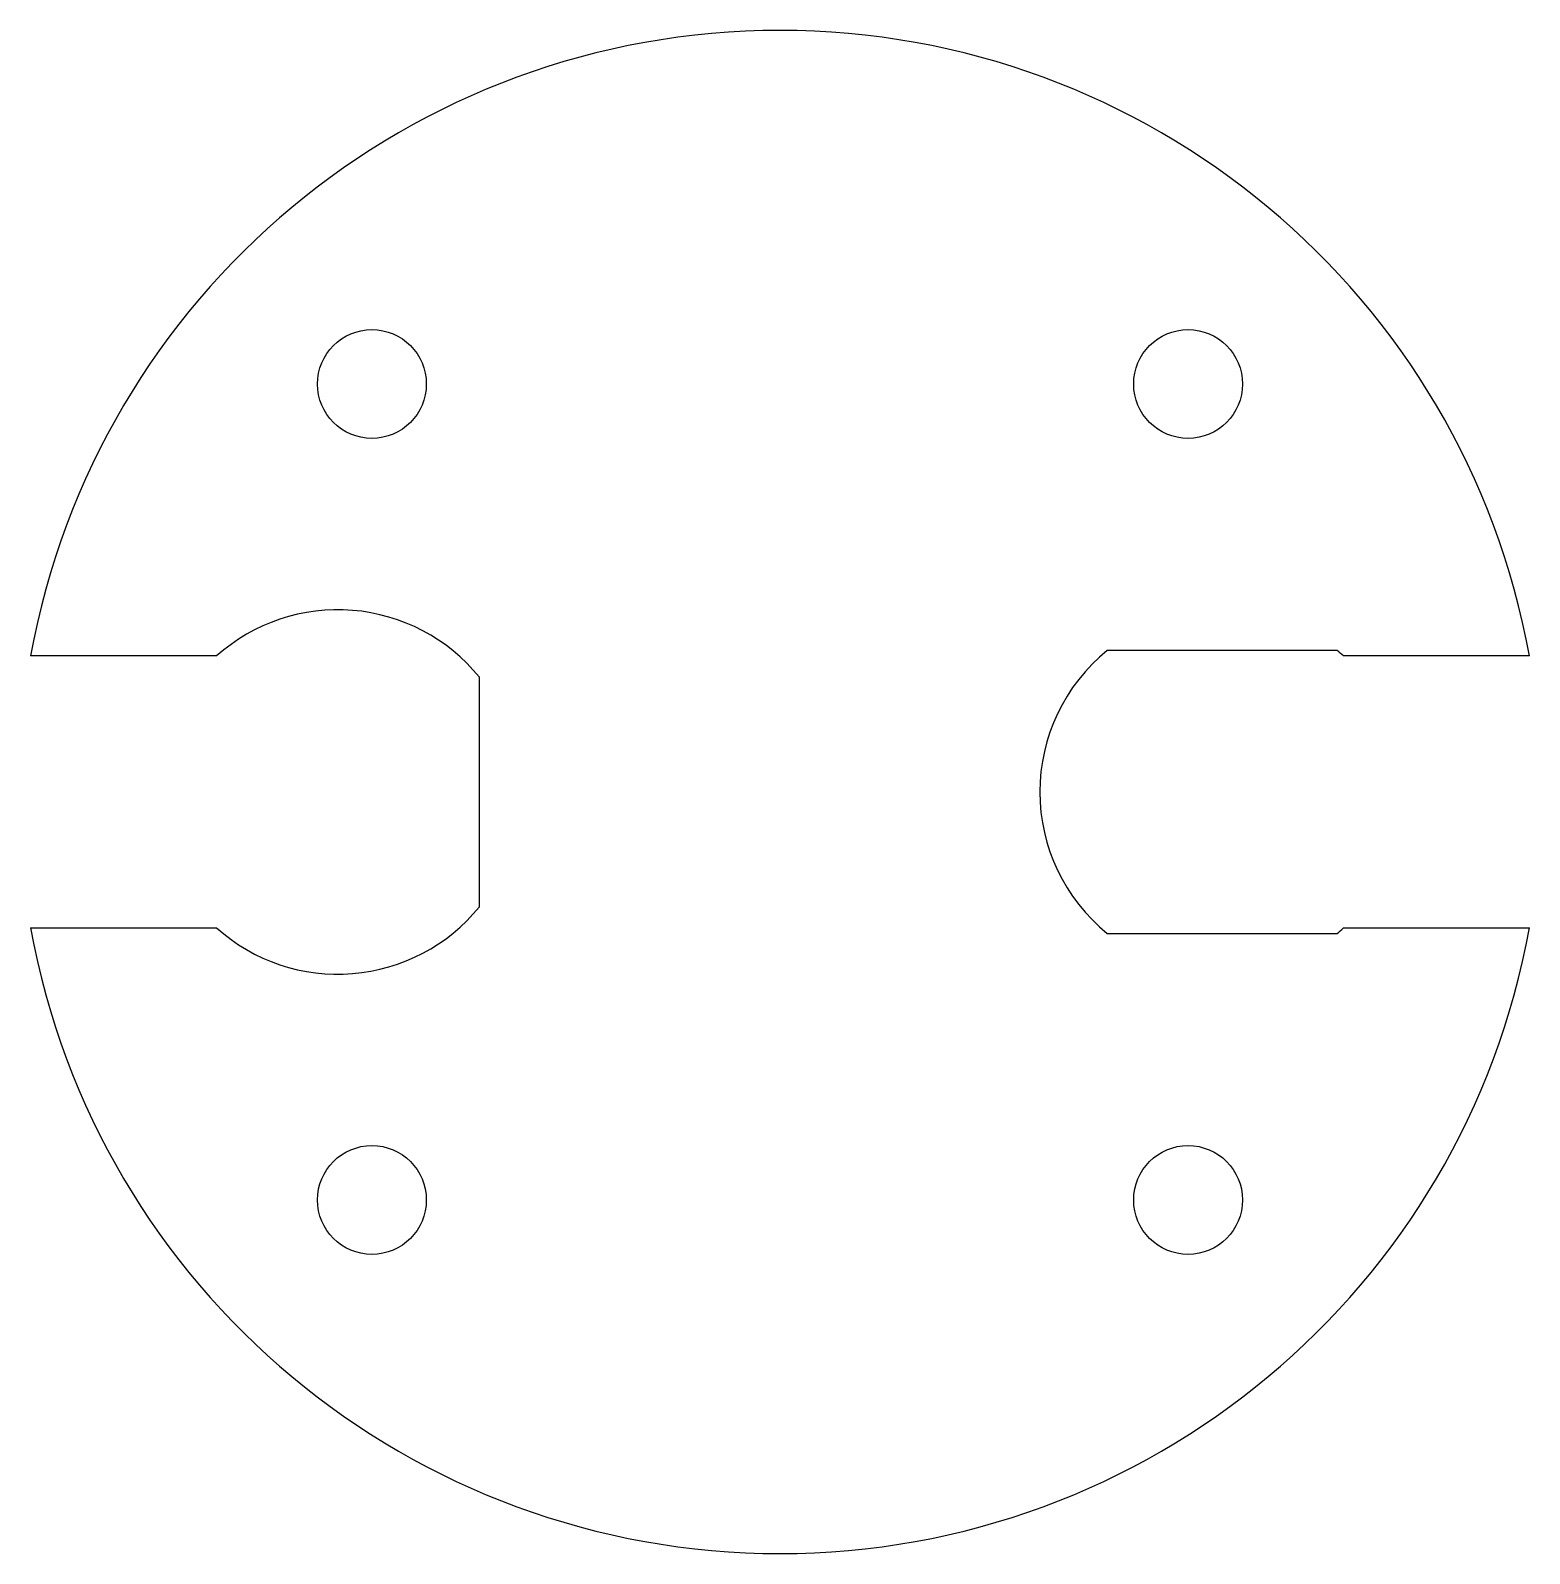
# Model space of a CAD drawing. Header units: millimetres. Extents: x -26.4 to 28.7, y -65.8 to -9.8.
import ezdxf

# ---------------------------------------------------------------- set-up
doc = ezdxf.new("R2010")
doc.units = ezdxf.units.MM

msp = doc.modelspace()

# ---------------------------------------------------------------- linework, layer by layer
at = {"color": 7, "linetype": 'Continuous', "lineweight": 25}
for p, q in [((-19.562, -32.815), (-26.402, -32.815)), ((21.623, -32.615), (13.173, -32.615)), ((28.698, -32.815), (21.858, -32.815)), ((-9.902, -42.04), (-9.902, -33.591)), ((-26.402, -42.815), (-19.562, -42.815)), ((13.173, -43.015), (21.623, -43.015)), ((21.858, -42.815), (28.698, -42.815))]:
    msp.add_line(p, q, dxfattribs=at)
for centre in [(-13.852, -22.815), (16.148, -22.815), (-13.852, -52.815), (16.148, -52.815)]:
    msp.add_circle(centre, 2, dxfattribs=at)
for centre, radius, start, end in [((1.148, -37.815), 28, 10.2866, 169.7134), ((-15.102, -37.815), 6.7, 39.0934, 131.7318), ((17.398, -37.815), 6.7, 129.0934, 230.9066), ((17.398, -37.815), 6.7, 48.2682, 50.9066), ((-15.102, -37.815), 6.7, 228.2682, 320.9066), ((1.148, -37.815), 28, 190.2866, 349.7134), ((17.398, -37.815), 6.7, 309.0934, 311.7318)]:
    msp.add_arc(centre, radius, start, end, dxfattribs=at)

doc.saveas('drawing.dxf')
